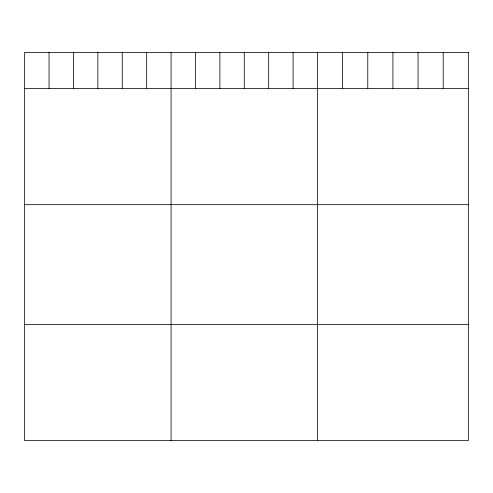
<?xml version="1.0" encoding="UTF-8"?>
<svg xmlns="http://www.w3.org/2000/svg" width="493" height="493" viewBox="0 0 493 493"><rect width="100%" height="100%" fill="white"/><g stroke="black" fill="none" stroke-linecap="round" stroke-linejoin="round"><path stroke-width="0.74" d="M24.65 88.457L468.35 88.457M24.65 204.669L468.35 204.669M24.65 324.406L468.35 324.406M443.207 52.381L443.207 88.457M418.064 52.381L418.064 88.457M392.921 52.381L392.921 88.457M367.778 52.381L367.778 88.457M342.635 52.381L342.635 88.457M317.492 52.381L317.492 440.619M293.089 52.381L293.089 88.457M268.685 52.381L268.685 88.457M244.281 52.381L244.281 88.457M219.878 52.381L219.878 88.457M195.474 52.381L195.474 88.457M171.071 52.381L171.071 440.619M146.667 52.381L146.667 88.457M122.264 52.381L122.264 88.457M97.861 52.381L97.861 88.457M73.457 52.381L73.457 88.457M49.053 52.381L49.053 88.457M468.35 52.381L24.65 52.381L24.65 440.619L468.35 440.619L468.35 52.381"/></g></svg>
